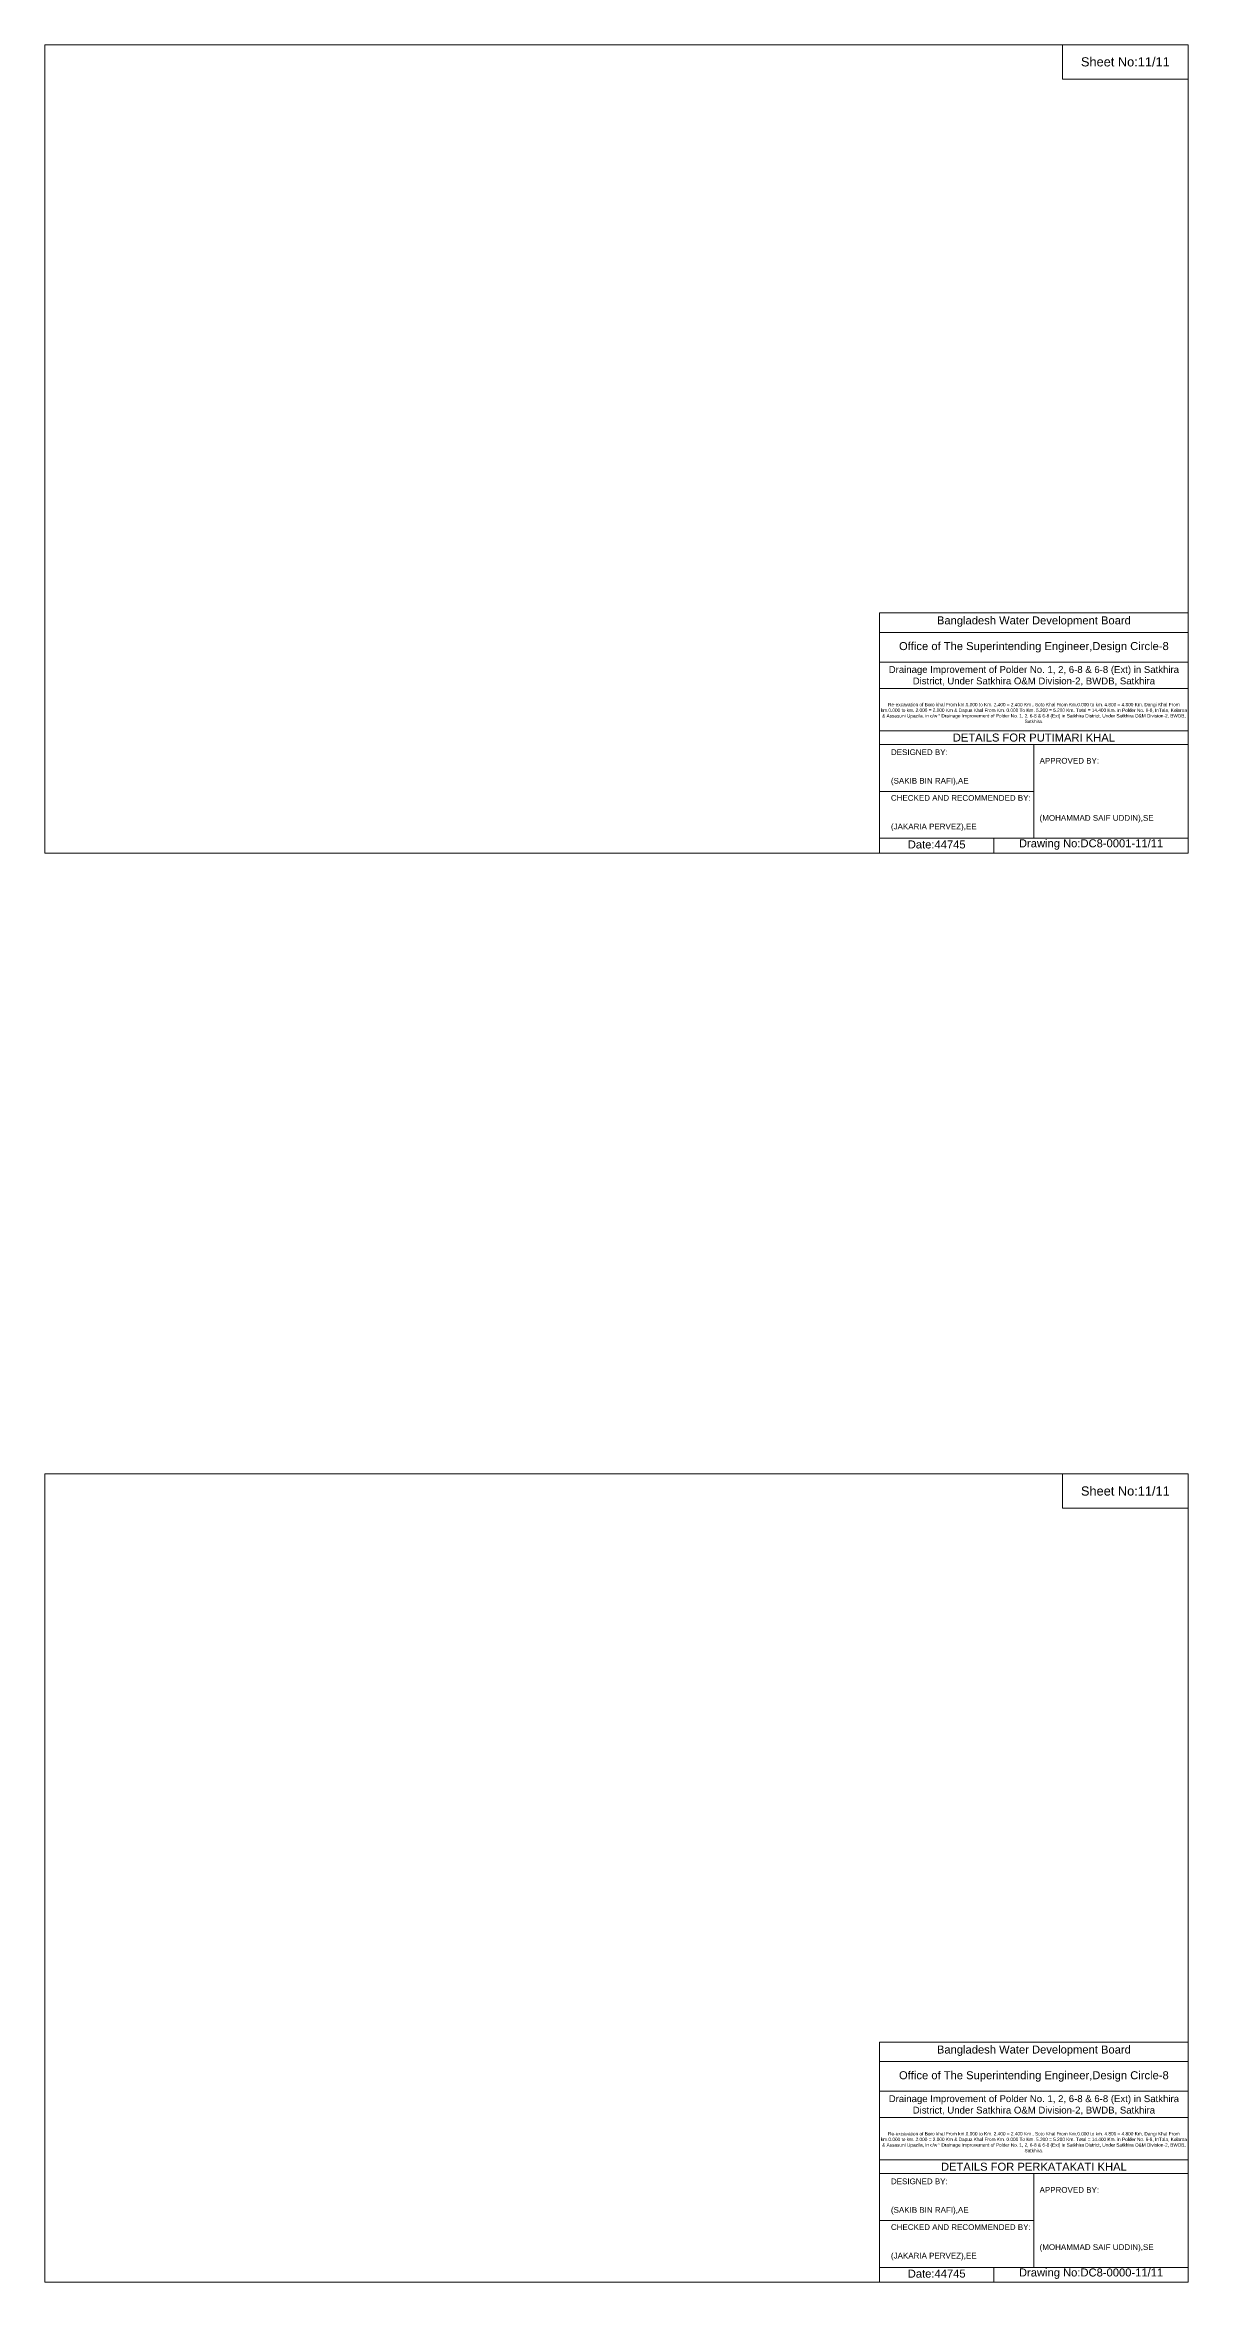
# Model space of a CAD drawing. Header units: inches. Extents: x 91000 to 208000, y -5656 to 20000.
# Drawn here: x 200000 to 208000, y -5656 to 10000 of the extents above; entities that cross this region are included whole.
import ezdxf

# ---------------------------------------------------------------- set-up
doc = ezdxf.new("R2010")
doc.units = ezdxf.units.IN
doc.header["$LTSCALE"] = 7
doc.header["$MEASUREMENT"] = 0
doc.layers.add('Cross Section Labels', color=7, linetype='Continuous', lineweight=9)
doc.styles.get("Standard").update_dxf_attribs({"font": 'arial.ttf'})

msp = doc.modelspace()

# ---------------------------------------------------------------- linework, layer by layer
at = {"layer": 'Cross Section Labels'}
for points in [[(200000, 10000), (208000, 10000), (208000, 4344), (200000, 4344)], [(207120, 10000), (208000, 10000), (208000, 9760), (207120, 9760)], [(200000, 0), (208000, 0), (208000, -5656), (200000, -5656)], [(207120, 0), (208000, 0), (208000, -240), (207120, -240)]]:
    msp.add_lwpolyline(points, close=True, dxfattribs=at)
for points in [[(205840, 4344), (205840, 6024), (208000, 6024)], [(205840, 5888), (208000, 5888)], [(205840, 5680), (208000, 5680)], [(205840, 5496), (208000, 5496)], [(205840, 5200), (208000, 5200)], [(205840, 5104), (208000, 5104)], [(206920, 5104), (206920, 4448)], [(205840, 4776), (206920, 4776)], [(205840, 4448), (208000, 4448)], [(206640, 4448), (206640, 4344)], [(205840, -5656), (205840, -3976), (208000, -3976)], [(205840, -4112), (208000, -4112)], [(205840, -4320), (208000, -4320)], [(205840, -4504), (208000, -4504)], [(205840, -4800), (208000, -4800)], [(205840, -4896), (208000, -4896)], [(206920, -4896), (206920, -5552)], [(205840, -5224), (206920, -5224)], [(205840, -5552), (208000, -5552)], [(206640, -5552), (206640, -5656)]]:
    msp.add_lwpolyline(points, dxfattribs=at)

# ---------------------------------------------------------------- texts
at = {"layer": 'Cross Section Labels', "attachment_point": 5}
for s, insert, char_height in [('Sheet No:11/11', (207560, 9880), 64), ('Bangladesh Water Development Board', (206920, 5964), 56), ('Office of The Superintending Engineer,Design Circle-8', (206920, 5784), 56), ('Sheet No:11/11', (207560, -120), 64), ('Bangladesh Water Development Board', (206920, -4036), 56), ('Office of The Superintending Engineer,Design Circle-8', (206920, -4216), 56)]:
    msp.add_mtext(s, dxfattribs=dict(at, insert=insert, char_height=char_height))
at = {"layer": 'Cross Section Labels'}
for s, insert, char_height, width, attachment_point in [('Drainage Improvement of Polder No. 1, 2, 6-8 & 6-8 (Ext) in Satkhira District, Under Satkhira O&M Division-2, BWDB, Satkhira', (206920, 5584), 48, 2240, 5), ('Re-excavation of Boro khal From km.0.000 to Km. 2.400 = 2.400 Km , Soto Khal From Km.0.000 to km. 4.800 = 4.800 Km, Dangi Khal From km.0.000 to km. 2.000 = 2.000 Km & Dapua Khal From Km. 0.000 To Km. 5.200 = 5.200 Km. Total = 14.400 Km. in Polder No. 6-8, InTala, Kolaroa & Assasuni Upazila, in c/w “ Drainage Improvement of Polder No. 1, 2, 6-8 & 6-8 (Ext) in Satkhira District, Under Satkhira O&M Division-2, BWDB, Satkhira.', (206920, 5324), 23.565, 2160, 5), ('DETAILS FOR PUTIMARI KHAL', (206920, 5152), 56, 2240, 5), ('DESIGNED BY:^J^J^J(SAKIB BIN RAFI),AE', (205920, 4944), 40, 1120, 4), ('APPROVED BY:^J^J^J^J^J^J(MOHAMMAD SAIF UDDIN),SE', (206960, 4784), 40, 1120, 4), ('CHECKED AND RECOMMENDED BY:^J^J^J(JAKARIA PERVEZ),EE', (205920, 4624), 40, 1120, 4), ('Date:44745', (206240, 4404), 56, 1120, 5), ('Drawing No:DC8-0001-11/11', (207320, 4404), 56, 1760, 5), ('Drainage Improvement of Polder No. 1, 2, 6-8 & 6-8 (Ext) in Satkhira District, Under Satkhira O&M Division-2, BWDB, Satkhira', (206920, -4416), 48, 2240, 5), ('Re-excavation of Boro khal From km.0.000 to Km. 2.400 = 2.400 Km , Soto Khal From Km.0.000 to km. 4.800 = 4.800 Km, Dangi Khal From km.0.000 to km. 2.000 = 2.000 Km & Dapua Khal From Km. 0.000 To Km. 5.200 = 5.200 Km. Total = 14.400 Km. in Polder No. 6-8, InTala, Kolaroa & Assasuni Upazila, in c/w “ Drainage Improvement of Polder No. 1, 2, 6-8 & 6-8 (Ext) in Satkhira District, Under Satkhira O&M Division-2, BWDB, Satkhira.', (206920, -4676), 23.565, 2160, 5), ('DETAILS FOR PERKATAKATI KHAL', (206920, -4848), 56, 2240, 5), ('DESIGNED BY:^J^J^J(SAKIB BIN RAFI),AE', (205920, -5056), 40, 1120, 4), ('APPROVED BY:^J^J^J^J^J^J(MOHAMMAD SAIF UDDIN),SE', (206960, -5216), 40, 1120, 4), ('CHECKED AND RECOMMENDED BY:^J^J^J(JAKARIA PERVEZ),EE', (205920, -5376), 40, 1120, 4), ('Date:44745', (206240, -5596), 56, 1120, 5), ('Drawing No:DC8-0000-11/11', (207320, -5596), 56, 1760, 5)]:
    msp.add_mtext(s, dxfattribs=dict(at, insert=insert, char_height=char_height, width=width, attachment_point=attachment_point))

doc.saveas('drawing.dxf')
